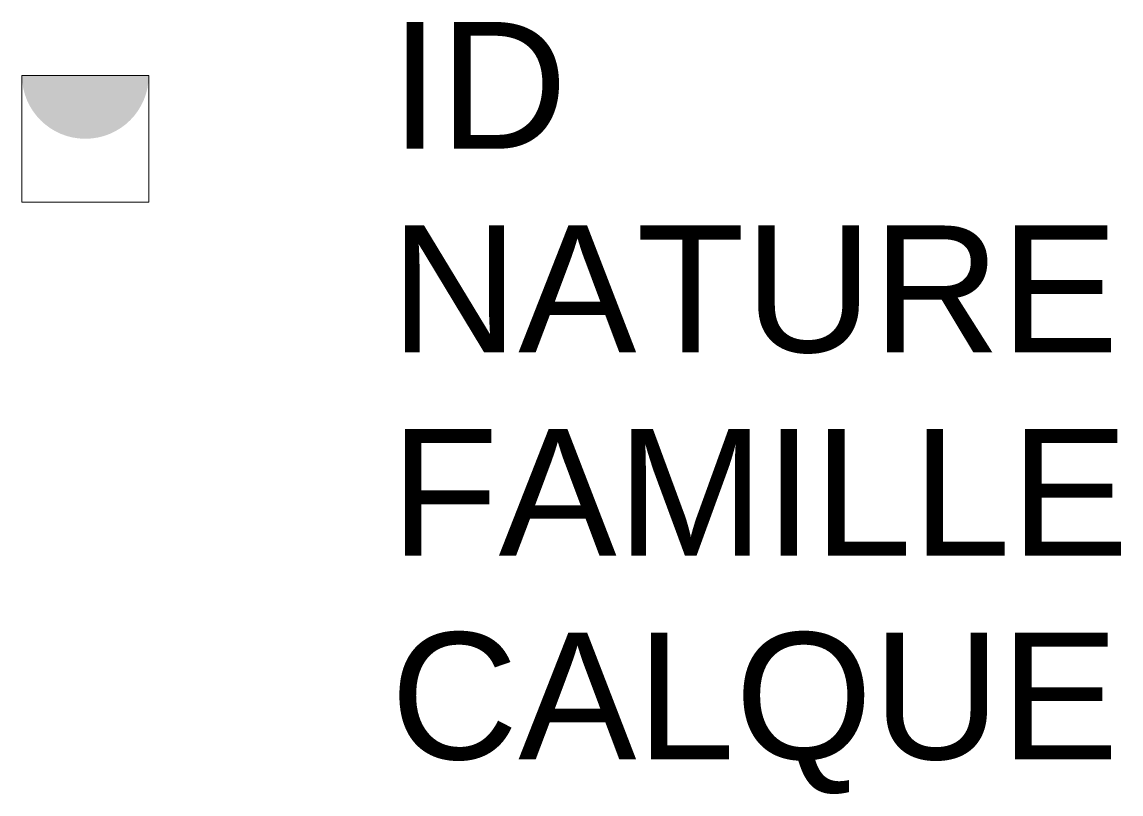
# Model space of a CAD drawing. Header units: metres. Extents: x 3141.79 to 3143.52, y 1883.7 to 1884.92.
import ezdxf

# ---------------------------------------------------------------- set-up
doc = ezdxf.new("R2010")
doc.units = ezdxf.units.M
doc.linetypes.add('Socle_Continu', pattern=[2.5, 2.5, 0])
doc.layers.add('EAUPL_SCT', color=5, linetype='Socle_Continu', lineweight=13, true_color=0x0000ff)
doc.styles.get("Standard").update_dxf_attribs({"font": 'arial.ttf'})

msp = doc.modelspace()

# ---------------------------------------------------------------- hatches: boundary and pattern name
at = {"layer": 'EAUPL_SCT', "linetype": 'Socle_Continu'}
h = msp.add_hatch(color=256, dxfattribs=at)
h.dxf.hatch_style = 1
h.paths.add_polyline_path([(3141.9881, 1884.8361), (3141.7881, 1884.8361, 1)])

# ---------------------------------------------------------------- linework, layer by layer
msp.add_lwpolyline([(3141.7881, 1884.6361), (3141.9881, 1884.6361), (3141.9881, 1884.8361), (3141.7881, 1884.8361)], close=True, dxfattribs=at)

# ---------------------------------------------------------------- texts
at = {"layer": 'EAUPL_SCT', "linetype": 'Socle_Continu', "flags": 9}
for tag, p, s in [('ID', (3142.3692, 1884.7205), 'BP_2082'), ('NATURE', (3142.3692, 1884.3992), 'Piquage'), ('FAMILLE', (3142.3692, 1884.0779), 'Eau pluviale'), ('CALQUE', (3142.3692, 1883.7566), 'EAUPL_SCT')]:
    msp.add_attdef(tag, p, s, height=0.2, dxfattribs=at)

doc.saveas('drawing.dxf')
